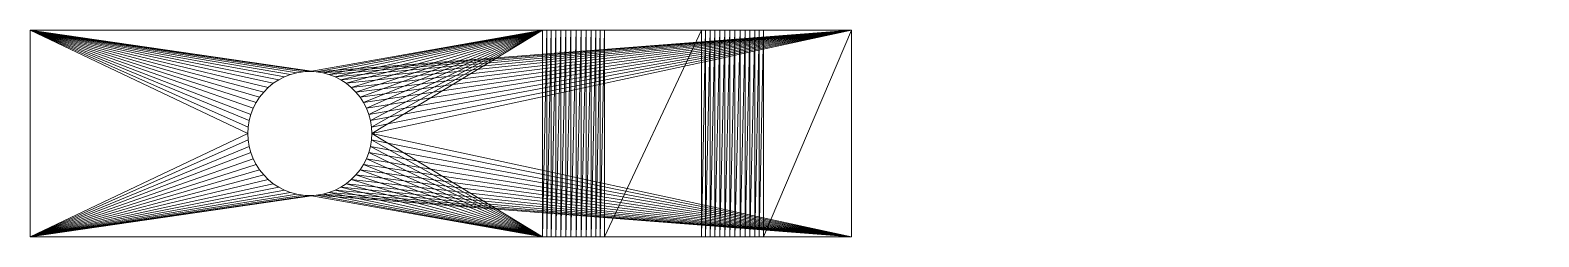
# Model space of a CAD drawing. Header units: inches. Extents: x 121.7 to 200.8, y 105.2 to 110.2.
# Drawn here: x 121.74 to 158.2, y 105.23 to 110.23 of the extents above; entities that cross this region are included whole.
import ezdxf

# ---------------------------------------------------------------- set-up
doc = ezdxf.new("R2010")
doc.units = ezdxf.units.IN
doc.header["$MEASUREMENT"] = 0
doc.layers.get('0').update_dxf_attribs({"lineweight": 0})

msp = doc.modelspace()

# ---------------------------------------------------------------- meshes
at = {"color": 7, "linetype": 'Continuous'}
mesh = msp.add_polyface(dxfattribs=at)
corners = [(121.737, 110.235, -3), (127.613, 108.948, -3), (127.491, 108.849, -3), (127.38, 108.738, -3), (127.281, 108.616, -3), (127.195, 108.485, -3), (127.124, 108.345, -3), (127.068, 108.198, -3), (127.027, 108.046, -3), (127.003, 107.891, -3), (126.994, 107.735, -3), (121.737, 105.235, -3), (127.003, 107.578, -3), (127.027, 107.423, -3), (127.068, 107.271, -3), (127.124, 107.124, -3), (127.195, 106.985, -3), (127.281, 106.853, -3), (127.38, 106.731, -3), (127.491, 106.62, -3), (127.613, 106.521, -3), (121.737, 110.235, 3), (121.737, 105.235, 3), (127.491, 106.62, 3), (127.613, 106.521, 3), (127.38, 106.731, 3), (127.281, 106.853, 3), (127.195, 106.985, 3), (127.124, 107.124, 3), (127.068, 107.271, 3), (127.027, 107.423, 3), (127.003, 107.578, 3), (126.994, 107.735, 3), (127.003, 107.891, 3), (127.027, 108.046, 3), (127.068, 108.198, 3), (127.124, 108.345, 3), (127.195, 108.485, 3), (127.281, 108.616, 3), (127.38, 108.738, 3), (127.491, 108.849, 3), (127.613, 108.948, 3)]
mesh.append_faces([[corners[k] for k in face] for face in [(0, 1, 2), (3, 0, 2), (3, 4, 0), (0, 4, 5), (6, 0, 5), (6, 7, 0), (0, 7, 8), (9, 0, 8), (9, 10, 0), (0, 10, 11), (11, 10, 12), (13, 11, 12), (13, 14, 11), (11, 14, 15), (16, 11, 15), (16, 17, 11), (11, 17, 18), (19, 11, 18), (19, 20, 11), (0, 11, 21), (21, 11, 22), (23, 22, 24), (23, 25, 22), (22, 25, 26), (27, 22, 26), (27, 28, 22), (22, 28, 29), (30, 22, 29), (30, 31, 22), (22, 31, 32), (21, 32, 33), (34, 21, 33), (34, 35, 21), (21, 35, 36), (37, 21, 36), (37, 38, 21), (21, 38, 39), (40, 21, 39), (40, 41, 21), (21, 22, 32)]], dxfattribs={"color": 7})
mesh = msp.add_polyface(dxfattribs=at)
corners = [(127.068, 107.271, 3), (127.068, 107.271, -3), (127.027, 107.423, -3), (127.027, 107.423, 3), (127.003, 107.578, -3), (127.003, 107.578, 3), (126.994, 107.735, -3), (126.994, 107.735, 3), (127.003, 107.891, -3), (127.003, 107.891, 3), (127.027, 108.046, -3), (127.027, 108.046, 3), (127.068, 108.198, -3), (127.068, 108.198, 3), (127.124, 108.345, -3), (121.737, 105.235, 3), (121.737, 105.235, -3), (134.117, 105.235, -3), (121.737, 110.235, 3), (134.117, 110.235, -3), (121.737, 110.235, -3), (128.494, 109.235, -3), (128.338, 109.226, -3), (128.183, 109.202, -3), (128.031, 109.161, -3), (127.884, 109.105, -3), (127.744, 109.034, -3), (127.613, 108.948, -3), (127.613, 106.521, -3), (127.744, 106.435, -3), (127.884, 106.364, -3), (128.031, 106.308, -3), (128.183, 106.267, -3), (128.338, 106.243, -3), (128.494, 106.235, -3), (128.651, 106.243, 3), (128.494, 106.235, 3), (128.338, 106.243, 3), (128.183, 106.267, 3), (128.031, 106.308, 3), (127.884, 106.364, 3), (127.744, 106.435, 3), (127.613, 106.521, 3), (127.613, 108.948, 3), (127.744, 109.034, 3), (127.884, 109.105, 3), (128.031, 109.161, 3), (128.183, 109.202, 3), (128.338, 109.226, 3), (128.494, 109.235, 3), (128.651, 109.226, 3)]
mesh.append_faces([[corners[k] for k in face] for face in [(0, 1, 2), (3, 2, 4), (5, 4, 6), (7, 6, 8), (9, 8, 10), (11, 10, 12), (13, 12, 14), (13, 11, 12), (11, 9, 10), (9, 7, 8), (7, 5, 6), (5, 3, 4), (3, 0, 2), (15, 16, 17), (18, 19, 20), (20, 21, 22), (23, 20, 22), (23, 24, 20), (20, 24, 25), (26, 20, 25), (26, 27, 20), (16, 28, 29), (30, 16, 29), (30, 31, 16), (16, 31, 32), (33, 16, 32), (33, 34, 16), (15, 35, 36), (37, 15, 36), (37, 38, 15), (15, 38, 39), (40, 15, 39), (40, 41, 15), (15, 41, 42), (18, 43, 44), (45, 18, 44), (45, 46, 18), (18, 46, 47), (48, 18, 47), (48, 49, 18), (18, 49, 50)]], dxfattribs={"color": 7})
mesh = msp.add_polyface(dxfattribs=at)
corners = [(127.124, 108.345, 3), (127.124, 108.345, -3), (127.195, 108.485, -3), (127.195, 108.485, 3), (127.281, 108.616, -3), (127.281, 108.616, 3), (127.38, 108.738, -3), (127.38, 108.738, 3), (127.491, 108.849, -3), (127.491, 108.849, 3), (127.613, 108.948, -3), (127.613, 108.948, 3), (127.744, 109.034, -3), (127.744, 109.034, 3), (127.884, 109.105, -3), (127.884, 109.105, 3), (128.031, 109.161, -3), (128.031, 109.161, 3), (128.183, 109.202, -3), (128.183, 109.202, 3), (128.338, 109.226, -3), (128.338, 109.226, 3), (128.494, 109.235, -3), (128.494, 109.235, 3), (128.651, 109.226, -3), (128.651, 109.226, 3), (128.806, 109.202, -3), (128.806, 109.202, 3), (128.958, 109.161, -3), (128.958, 109.161, 3), (129.105, 109.105, -3), (129.105, 109.105, 3), (129.244, 109.034, -3), (129.244, 109.034, 3), (129.376, 108.948, -3), (129.376, 108.948, 3), (129.498, 108.849, -3), (129.498, 108.849, 3), (129.609, 108.738, -3), (129.609, 108.738, 3), (129.708, 108.616, -3), (127.068, 108.198, 3), (121.737, 110.235, -3), (134.117, 110.235, -3)]
mesh.append_faces([[corners[k] for k in face] for face in [(0, 1, 2), (3, 2, 4), (5, 4, 6), (7, 6, 8), (9, 8, 10), (11, 10, 12), (13, 12, 14), (15, 14, 16), (17, 16, 18), (19, 18, 20), (21, 20, 22), (23, 22, 24), (25, 24, 26), (27, 26, 28), (29, 28, 30), (31, 30, 32), (33, 32, 34), (35, 34, 36), (37, 36, 38), (39, 38, 40), (39, 37, 38), (37, 35, 36), (35, 33, 34), (33, 31, 32), (31, 29, 30), (29, 27, 28), (27, 25, 26), (25, 23, 24), (23, 21, 22), (21, 19, 20), (19, 17, 18), (17, 15, 16), (15, 13, 14), (13, 11, 12), (11, 9, 10), (9, 7, 8), (7, 5, 6), (5, 3, 4), (3, 0, 2), (0, 41, 1), (42, 43, 22)]], dxfattribs={"color": 7})
mesh = msp.add_polyface(dxfattribs=at)
corners = [(129.986, 107.578, -3), (129.994, 107.735, 3), (129.994, 107.735, -3), (129.708, 108.616, 3), (129.708, 108.616, -3), (129.794, 108.485, -3), (129.794, 108.485, 3), (129.865, 108.345, -3), (129.865, 108.345, 3), (129.921, 108.198, -3), (129.921, 108.198, 3), (129.962, 108.046, -3), (129.962, 108.046, 3), (129.986, 107.891, -3), (129.986, 107.891, 3), (129.609, 108.738, 3), (134.561, 110.235, -2.788), (121.737, 110.235, 3), (141.587, 110.235, 3), (134.443, 110.235, -2.824), (134.328, 110.235, -2.872), (134.22, 110.235, -2.931), (134.117, 110.235, -3), (129.609, 108.738, -3), (129.498, 108.849, -3), (129.376, 108.948, -3), (129.244, 109.034, -3), (129.105, 109.105, -3), (128.958, 109.161, -3), (128.806, 109.202, -3), (128.651, 109.226, -3), (128.494, 109.235, -3), (134.117, 105.235, -3), (128.651, 109.226, 3), (128.806, 109.202, 3), (128.958, 109.161, 3), (129.105, 109.105, 3), (129.244, 109.034, 3), (129.376, 108.948, 3)]
mesh.append_faces([[corners[k] for k in face] for face in [(0, 1, 2), (3, 4, 5), (6, 5, 7), (8, 7, 9), (10, 9, 11), (12, 11, 13), (14, 13, 2), (1, 14, 2), (14, 12, 13), (12, 10, 11), (10, 8, 9), (8, 6, 7), (6, 3, 5), (3, 15, 4), (16, 17, 18), (16, 19, 17), (17, 19, 20), (21, 17, 20), (21, 22, 17), (13, 22, 2), (13, 11, 22), (22, 11, 9), (7, 22, 9), (7, 5, 22), (22, 5, 4), (23, 22, 4), (23, 24, 22), (22, 24, 25), (26, 22, 25), (26, 27, 22), (22, 27, 28), (29, 22, 28), (29, 30, 22), (22, 30, 31), (32, 2, 22), (18, 33, 34), (35, 18, 34), (35, 36, 18), (18, 36, 37), (38, 18, 37), (18, 17, 33)]], dxfattribs={"color": 7})
mesh = msp.add_polyface(dxfattribs=at)
corners = [(137.957, 110.235, -3), (138.06, 110.235, -2.931), (137.957, 105.235, -3), (138.06, 105.235, -2.931), (138.168, 110.235, -2.872), (138.168, 105.235, -2.872), (138.283, 110.235, -2.824), (138.283, 105.235, -2.824), (138.401, 110.235, -2.788), (138.401, 105.235, -2.788), (138.522, 110.235, -2.764), (135.617, 110.235, -3), (135.515, 105.235, -2.931), (135.515, 110.235, -2.931), (134.117, 110.235, -3), (134.22, 110.235, -2.931), (134.117, 105.235, -3), (134.328, 110.235, -2.872), (134.22, 105.235, -2.931), (134.443, 110.235, -2.824), (134.328, 105.235, -2.872), (134.561, 110.235, -2.788), (134.443, 105.235, -2.824), (134.682, 110.235, -2.764), (134.561, 105.235, -2.788), (134.805, 110.235, -2.752), (134.682, 105.235, -2.764), (134.929, 110.235, -2.752), (134.805, 105.235, -2.752), (135.052, 110.235, -2.764), (134.929, 105.235, -2.752), (135.173, 110.235, -2.788), (135.052, 105.235, -2.764), (135.292, 110.235, -2.824), (135.173, 105.235, -2.788), (135.406, 110.235, -2.872), (135.292, 105.235, -2.824), (135.406, 105.235, -2.872), (141.587, 110.235, 3), (135.617, 105.235, -3), (129.376, 108.948, 3), (129.498, 108.849, 3), (129.609, 108.738, 3), (129.708, 108.616, 3), (129.794, 108.485, 3), (129.865, 108.345, 3), (129.921, 108.198, 3), (129.962, 108.046, 3), (129.986, 107.891, 3), (129.994, 107.735, 3)]
mesh.append_faces([[corners[k] for k in face] for face in [(0, 1, 2), (3, 1, 4), (5, 4, 6), (7, 6, 8), (9, 8, 10), (11, 12, 13), (14, 15, 16), (15, 17, 18), (17, 19, 20), (19, 21, 22), (21, 23, 24), (23, 25, 26), (25, 27, 28), (27, 29, 30), (29, 31, 32), (31, 33, 34), (33, 35, 36), (35, 13, 37), (6, 33, 38), (6, 35, 33), (6, 4, 35), (35, 4, 13), (13, 4, 1), (11, 1, 0), (11, 13, 1), (33, 31, 38), (38, 31, 29), (27, 38, 29), (27, 25, 38), (38, 25, 23), (21, 38, 23), (0, 39, 11), (40, 41, 38), (38, 41, 42), (43, 38, 42), (43, 44, 38), (38, 44, 45), (46, 38, 45), (46, 47, 38), (38, 47, 48), (49, 38, 48)]], dxfattribs={"color": 7})
mesh = msp.add_polyface(dxfattribs=at)
corners = [(137.957, 105.235, -3), (138.06, 110.235, -2.931), (138.06, 105.235, -2.931), (138.522, 105.235, -2.764), (138.401, 105.235, -2.788), (138.522, 110.235, -2.764), (138.283, 105.235, -2.824), (138.401, 110.235, -2.788), (138.168, 105.235, -2.872), (138.283, 110.235, -2.824), (138.168, 110.235, -2.872), (135.617, 105.235, -3), (135.515, 105.235, -2.931), (135.406, 105.235, -2.872), (135.292, 105.235, -2.824), (141.587, 105.235, 3), (134.561, 105.235, -2.788), (134.682, 105.235, -2.764), (134.805, 105.235, -2.752), (134.929, 105.235, -2.752), (135.052, 105.235, -2.764), (135.173, 105.235, -2.788), (135.617, 110.235, -3), (135.515, 110.235, -2.931), (135.406, 110.235, -2.872), (135.292, 110.235, -2.824), (135.173, 110.235, -2.788), (135.052, 110.235, -2.764), (134.929, 110.235, -2.752), (134.805, 110.235, -2.752), (134.682, 110.235, -2.764), (134.561, 110.235, -2.788), (134.443, 105.235, -2.824), (134.443, 110.235, -2.824), (134.328, 105.235, -2.872), (134.328, 110.235, -2.872), (134.22, 105.235, -2.931), (134.22, 110.235, -2.931), (134.117, 105.235, -3), (137.957, 110.235, -3), (129.986, 107.578, 3), (129.994, 107.735, 3), (129.962, 107.423, 3), (129.921, 107.271, 3), (129.865, 107.124, 3), (129.794, 106.985, 3), (129.708, 106.853, 3), (129.609, 106.731, 3), (129.498, 106.62, 3), (141.587, 110.235, 3)]
mesh.append_faces([[corners[k] for k in face] for face in [(0, 1, 2), (3, 4, 5), (4, 6, 7), (6, 8, 9), (8, 2, 10), (11, 0, 12), (12, 0, 2), (13, 2, 8), (14, 8, 6), (15, 16, 17), (18, 15, 17), (18, 19, 15), (15, 19, 20), (21, 15, 20), (21, 14, 15), (15, 14, 6), (14, 13, 8), (13, 12, 2), (11, 12, 22), (23, 12, 13), (24, 13, 14), (25, 14, 21), (26, 21, 20), (27, 20, 19), (28, 19, 18), (29, 18, 17), (30, 17, 16), (31, 16, 32), (33, 32, 34), (35, 34, 36), (37, 36, 38), (0, 11, 39), (40, 15, 41), (40, 42, 15), (15, 42, 43), (44, 15, 43), (44, 45, 15), (15, 45, 46), (47, 15, 46), (47, 48, 15), (41, 15, 49)]], dxfattribs={"color": 7})
mesh = msp.add_polyface(dxfattribs=at)
corners = [(138.522, 105.235, -2.764), (138.522, 110.235, -2.764), (138.645, 110.235, -2.752), (138.645, 105.235, -2.752), (138.769, 110.235, -2.752), (138.769, 105.235, -2.752), (138.892, 110.235, -2.764), (138.892, 105.235, -2.764), (139.013, 110.235, -2.788), (139.013, 105.235, -2.788), (139.132, 110.235, -2.824), (139.132, 105.235, -2.824), (139.246, 110.235, -2.872), (139.246, 105.235, -2.872), (139.355, 110.235, -2.931), (139.355, 105.235, -2.931), (139.457, 110.235, -3), (139.457, 105.235, -3), (141.587, 105.235, 3), (138.283, 105.235, -2.824), (138.401, 105.235, -2.788), (141.587, 105.235, -3), (141.587, 110.235, -3), (141.587, 110.235, 3), (138.401, 110.235, -2.788), (138.283, 110.235, -2.824)]
mesh.append_faces([[corners[k] for k in face] for face in [(0, 1, 2), (3, 2, 4), (5, 4, 6), (7, 6, 8), (9, 8, 10), (11, 10, 12), (13, 12, 14), (15, 14, 16), (17, 15, 16), (15, 13, 14), (13, 11, 12), (11, 9, 10), (9, 7, 8), (7, 5, 6), (5, 3, 4), (3, 0, 2), (18, 19, 20), (0, 18, 20), (0, 3, 18), (18, 3, 5), (7, 18, 5), (7, 9, 18), (18, 9, 11), (13, 18, 11), (13, 21, 18), (13, 15, 21), (21, 15, 17), (16, 22, 17), (17, 22, 21), (16, 14, 22), (22, 14, 12), (23, 12, 10), (8, 23, 10), (8, 6, 23), (23, 6, 4), (2, 23, 4), (2, 1, 23), (23, 1, 24), (25, 23, 24), (23, 22, 12)]], dxfattribs={"color": 7})
mesh = msp.add_polyface(dxfattribs=at)
corners = [(141.587, 105.235, -3), (141.587, 110.235, -3), (141.587, 105.235, 3), (141.587, 110.235, 3), (162.292, 110.235, -2.824), (162.173, 110.235, -2.788), (158.987, 110.235, 3), (162.052, 110.235, -2.764), (161.929, 110.235, -2.752), (161.805, 110.235, -2.752), (161.682, 110.235, -2.764), (161.561, 110.235, -2.788), (161.443, 110.235, -2.824), (161.328, 110.235, -2.872), (158.987, 110.235, -3), (161.22, 110.235, -2.931), (161.117, 110.235, -3), (161.117, 105.235, -3), (161.22, 105.235, -2.931), (158.987, 105.235, -3), (161.328, 105.235, -2.872), (158.987, 105.235, 3), (161.443, 105.235, -2.824), (161.561, 105.235, -2.788), (161.682, 105.235, -2.764), (161.805, 105.235, -2.752), (161.929, 105.235, -2.752), (162.052, 105.235, -2.764), (162.173, 105.235, -2.788), (162.292, 105.235, -2.824)]
mesh.append_faces([[corners[k] for k in face] for face in [(0, 1, 2), (2, 1, 3), (4, 5, 6), (6, 5, 7), (8, 6, 7), (8, 9, 6), (6, 9, 10), (11, 6, 10), (11, 12, 6), (6, 12, 13), (14, 13, 15), (16, 14, 15), (14, 6, 13), (17, 18, 19), (19, 18, 20), (21, 20, 22), (23, 21, 22), (23, 24, 21), (21, 24, 25), (26, 21, 25), (26, 27, 21), (21, 27, 28), (29, 21, 28), (19, 20, 21), (9, 25, 24), (10, 24, 23), (11, 23, 22), (12, 22, 20), (13, 20, 18), (15, 18, 17), (16, 15, 17), (15, 13, 18), (13, 12, 20), (12, 11, 22), (11, 10, 23), (10, 9, 24), (9, 8, 25), (17, 19, 16), (16, 19, 14), (14, 19, 6), (6, 19, 21)]], dxfattribs={"color": 7})
mesh = msp.add_polyface(dxfattribs=at)
corners = [(129.986, 107.578, -3), (129.986, 107.578, 3), (129.994, 107.735, 3), (129.962, 107.423, -3), (129.962, 107.423, 3), (129.921, 107.271, -3), (129.921, 107.271, 3), (129.865, 107.124, -3), (129.865, 107.124, 3), (129.794, 106.985, -3), (129.794, 106.985, 3), (129.708, 106.853, -3), (129.708, 106.853, 3), (129.609, 106.731, -3), (129.609, 106.731, 3), (134.328, 105.235, -2.872), (134.443, 105.235, -2.824), (121.737, 105.235, 3), (134.22, 105.235, -2.931), (134.117, 105.235, -3), (134.561, 105.235, -2.788), (141.587, 105.235, 3), (128.494, 106.235, -3), (128.651, 106.243, -3), (128.806, 106.267, -3), (128.958, 106.308, -3), (129.105, 106.364, -3), (129.244, 106.435, -3), (129.376, 106.521, -3), (129.498, 106.62, -3), (129.994, 107.735, -3), (129.498, 106.62, 3), (129.376, 106.521, 3), (129.244, 106.435, 3), (129.105, 106.364, 3), (128.958, 106.308, 3), (128.806, 106.267, 3), (128.651, 106.243, 3)]
mesh.append_faces([[corners[k] for k in face] for face in [(0, 1, 2), (0, 3, 1), (1, 3, 4), (4, 3, 5), (6, 5, 7), (8, 7, 9), (10, 9, 11), (12, 11, 13), (14, 12, 13), (12, 10, 11), (10, 8, 9), (8, 6, 7), (6, 4, 5), (15, 16, 17), (18, 17, 19), (18, 15, 17), (16, 20, 17), (17, 20, 21), (19, 22, 23), (24, 19, 23), (24, 25, 19), (19, 25, 26), (27, 19, 26), (27, 28, 19), (19, 28, 29), (13, 19, 29), (13, 11, 19), (19, 11, 9), (7, 19, 9), (7, 5, 19), (19, 5, 3), (0, 19, 3), (0, 30, 19), (21, 31, 32), (33, 21, 32), (33, 34, 21), (21, 34, 35), (36, 21, 35), (36, 37, 21), (21, 37, 17)]], dxfattribs={"color": 7})
mesh = msp.add_polyface(dxfattribs=at)
corners = [(129.609, 106.731, 3), (129.609, 106.731, -3), (129.498, 106.62, -3), (129.498, 106.62, 3), (129.376, 106.521, -3), (129.376, 106.521, 3), (129.244, 106.435, -3), (129.244, 106.435, 3), (129.105, 106.364, -3), (129.105, 106.364, 3), (128.958, 106.308, -3), (128.958, 106.308, 3), (128.806, 106.267, -3), (128.806, 106.267, 3), (128.651, 106.243, -3), (128.651, 106.243, 3), (128.494, 106.235, -3), (128.494, 106.235, 3), (128.338, 106.243, -3), (128.338, 106.243, 3), (128.183, 106.267, -3), (128.183, 106.267, 3), (128.031, 106.308, -3), (128.031, 106.308, 3), (127.884, 106.364, -3), (127.884, 106.364, 3), (127.744, 106.435, -3), (127.744, 106.435, 3), (127.613, 106.521, -3), (127.613, 106.521, 3), (127.491, 106.62, -3), (127.491, 106.62, 3), (127.38, 106.731, -3), (127.38, 106.731, 3), (127.281, 106.853, -3), (127.281, 106.853, 3), (127.195, 106.985, -3), (127.195, 106.985, 3), (127.124, 107.124, -3), (127.124, 107.124, 3), (127.068, 107.271, -3), (127.068, 107.271, 3), (121.737, 105.235, -3), (134.117, 105.235, -3)]
mesh.append_faces([[corners[k] for k in face] for face in [(0, 1, 2), (3, 2, 4), (5, 4, 6), (7, 6, 8), (9, 8, 10), (11, 10, 12), (13, 12, 14), (15, 14, 16), (17, 16, 18), (19, 18, 20), (21, 20, 22), (23, 22, 24), (25, 24, 26), (27, 26, 28), (29, 28, 30), (31, 30, 32), (33, 32, 34), (35, 34, 36), (37, 36, 38), (39, 38, 40), (41, 39, 40), (39, 37, 38), (37, 35, 36), (35, 33, 34), (33, 31, 32), (31, 29, 30), (29, 27, 28), (27, 25, 26), (25, 23, 24), (23, 21, 22), (21, 19, 20), (19, 17, 18), (17, 15, 16), (15, 13, 14), (13, 11, 12), (11, 9, 10), (9, 7, 8), (7, 5, 6), (5, 3, 4), (3, 0, 2), (42, 16, 43)]], dxfattribs={"color": 7})

doc.saveas('drawing.dxf')
